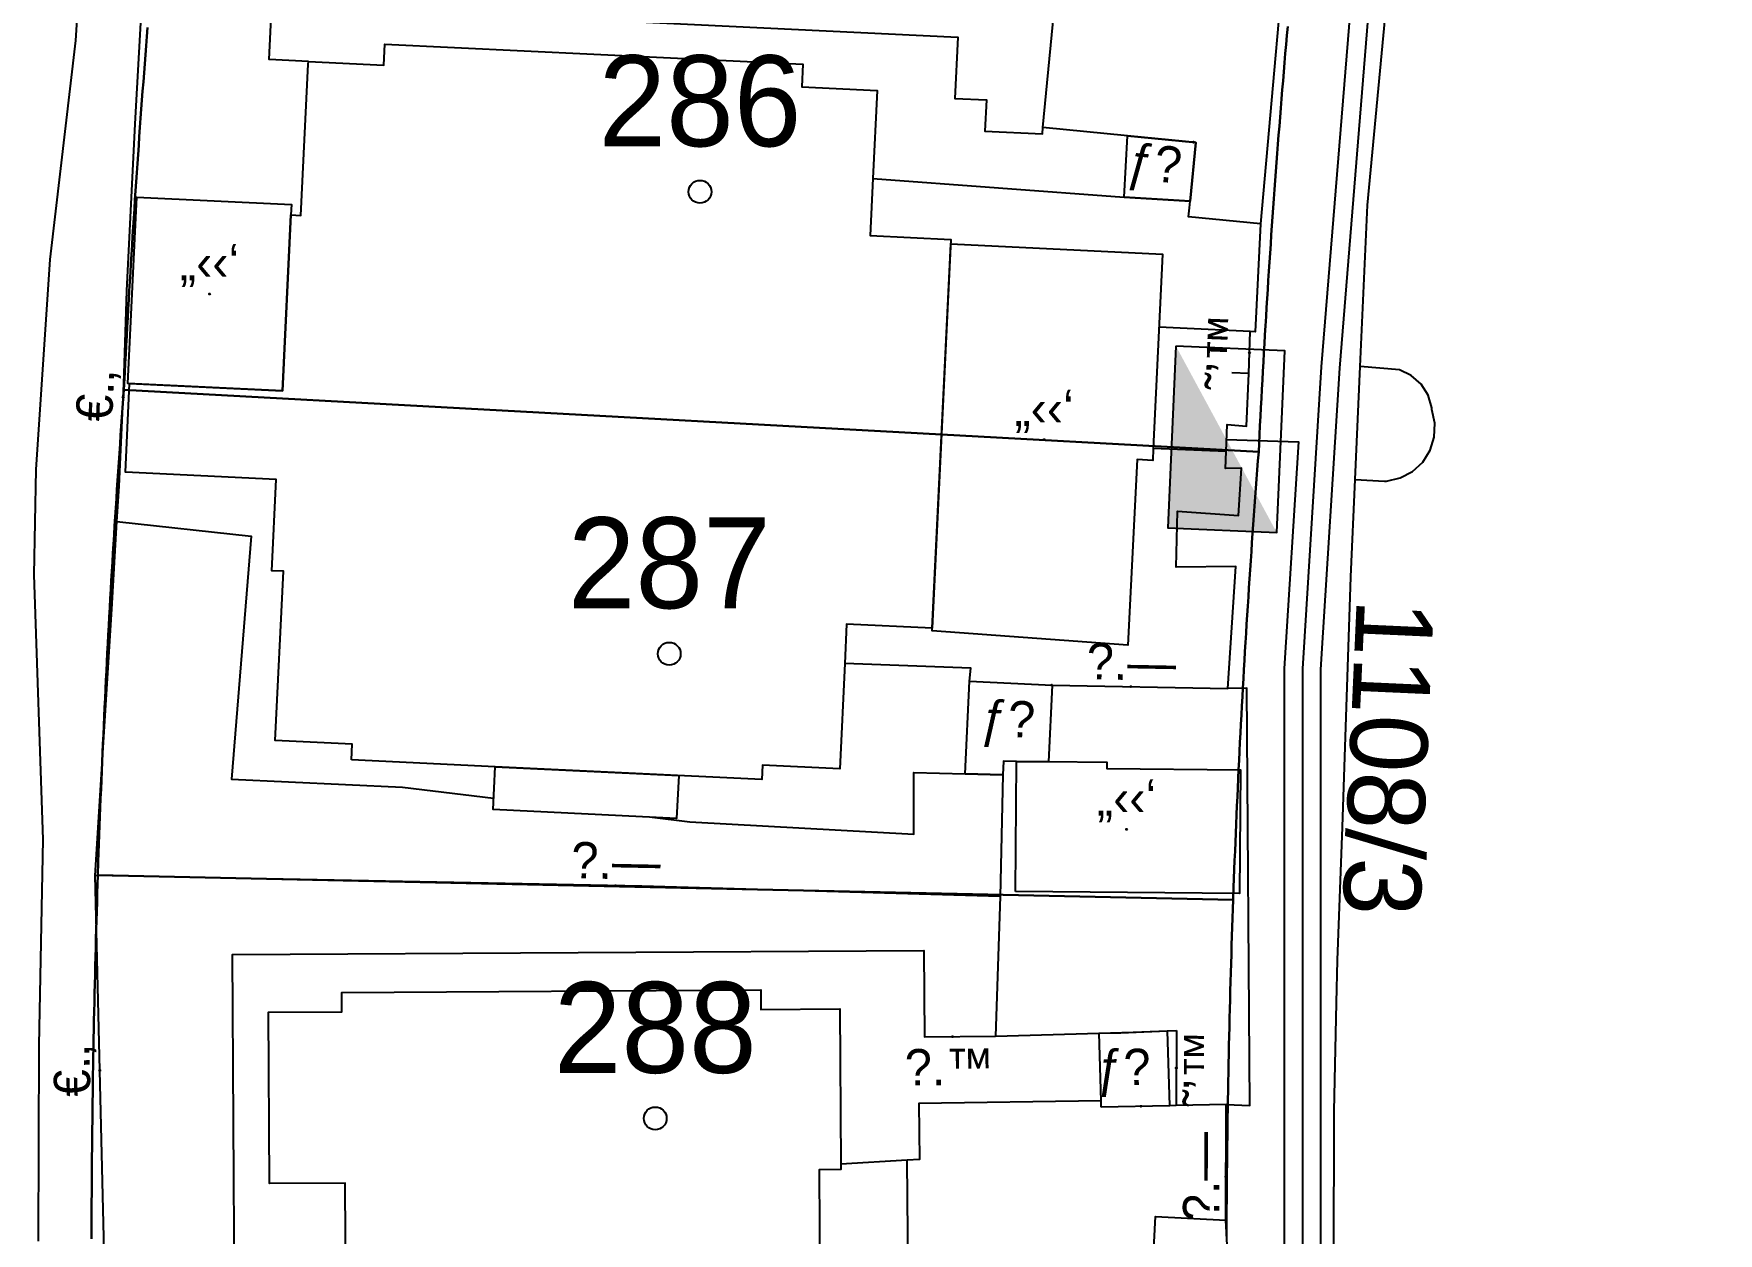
# Model space of a CAD drawing. Header units: metres. Extents: x 218299 to 220222, y 572714 to 574340.
# Drawn here: x 218740.67 to 218777.72, y 573422.41 to 573448.8 of the extents above; entities that cross this region are included whole.
import ezdxf
from ezdxf.enums import TextEntityAlignment as Align

# ---------------------------------------------------------------- set-up
doc = ezdxf.new("R2010")
doc.units = ezdxf.units.M
doc.header["$MEASUREMENT"] = 0
for name, color, linetype in [('1602', 44, 'Continuous'), ('1603', 44, 'Continuous'), ('6151', 102, 'CABLEUNDEXIST03'), ('6261', 7, 'Continuous'), ('A_POINTS', 2, 'Continuous'), ('M2200', 253, 'Continuous'), ('M2207', 253, 'Continuous'), ('M2401', 7, 'Continuous'), ('M2404', 7, 'Continuous'), ('M2407', 253, 'Continuous'), ('M2408', 253, 'Continuous'), ('M2412', 253, 'Continuous'), ('M2602', 253, 'Continuous'), ('M2605', 253, 'Continuous'), ('M2612', 253, 'Continuous'), ('M2809', 253, 'Continuous')]:
    doc.layers.add(name, color=color, linetype=linetype)
doc.styles.add('HEBTXT', font='HEBTXT')
doc.styles.add('MAVAT_HEBTXT', font='HEBTXT')
doc.linetypes.add('CABLEUNDEXIST03', pattern='A,3.5,[222,elecad.shx,S=0.01,R=0,X=0,Y=0],1.5', length=5)

# ---------------------------------------------------------------- blocks, each defined once
blk = doc.blocks.new('6261')
blk.add_lwpolyline([(-2, -1.2), (2, -1.2), (2, 1.2), (-2, 1.2)], close=True)
at = {"color": 0}
blk.add_solid([(2, 1.2), (-2, -1.2), (2, -1.2)], dxfattribs=at)
at = {"color": 0, "style": 'HEBTXT'}
blk.add_attdef('PIL_NAME', (2.689, 2.418), '', height=1.7, dxfattribs=at)
at = {"style": 'HEBTXT'}
blk.add_attdef('CAMUT_MONIM', (2.489, 0.218), '', height=1.7, dxfattribs=at)
at = {"color": 0, "style": 'HEBTXT', "flags": 1}
for tag, p in [('TYPE', (2.585, -1.773)), ('MAP_TYPE', (2.689, -3.782))]:
    blk.add_attdef(tag, p, '', height=1.7, dxfattribs=at)
blk = doc.blocks.new('1603')
at = {"layer": 'A_POINTS'}
blk.add_circle((0, 0), 0.25, dxfattribs=at)
at = {"color": 0, "style": 'HEBTXT'}
blk.add_attdef('PARCEL_NUM', text='', height=2, dxfattribs=at).set_placement((0, 1), align=Align.CENTER)
at = {"color": 0, "style": 'HEBTXT', "flags": 1}
blk.add_attdef('LOT_NUM', text='', height=2, dxfattribs=at).set_placement((0, -2.5), align=Align.CENTER)
blk = doc.blocks.new('M2407')
blk.add_circle((0, 0), 0.025)
at = {"style": 'MAVAT_HEBTXT'}
blk.add_attdef('NAME', text='', height=0.8, dxfattribs=at).set_placement((0, 1.592), align=Align.MIDDLE)
blk = doc.blocks.new('M2602')
blk.add_circle((0, 0), 0.025)
at = {"style": 'MAVAT_HEBTXT'}
blk.add_attdef('NAME', text='', height=0.8, dxfattribs=at).set_placement((0, 1.592), align=Align.MIDDLE)
blk = doc.blocks.new('M2605')
blk.add_circle((0, 0), 0.025)
at = {"style": 'MAVAT_HEBTXT'}
blk.add_attdef('NAME', text='', height=0.8, dxfattribs=at).set_placement((0, 1.592), align=Align.MIDDLE)
blk = doc.blocks.new('M2612')
blk.add_circle((0, 0), 0.025)
at = {"style": 'MAVAT_HEBTXT'}
blk.add_attdef('NAME', text='', height=0.8, dxfattribs=at).set_placement((0, 1.592), align=Align.MIDDLE)
blk = doc.blocks.new('M2207')
blk.add_circle((0, 0), 0.025)
at = {"style": 'MAVAT_HEBTXT'}
blk.add_attdef('NAME', text='', height=0.8, dxfattribs=at).set_placement((0, 1.592), align=Align.MIDDLE)
blk = doc.blocks.new('M2412')
blk.add_circle((0, 0), 0.025)
at = {"style": 'MAVAT_HEBTXT'}
blk.add_attdef('NAME', text='', height=0.8, dxfattribs=at).set_placement((0, 1.592), align=Align.MIDDLE)
blk = doc.blocks.new('111')
at = {"layer": 'M2200'}
blk.add_polyline3d([(218747.66, 573432.828, 576.315), (218747.676, 573433.17, 576.255), (218745.982, 573433.252, 573.675), (218746.161, 573436.974, 573.705), (218745.907, 573436.986, 573.315), (218746.004, 573438.992, 573.315), (218742.686, 573439.152, 573.225), (218742.78, 573441.103, 573.495), (218746.14, 573440.941, 573.585), (218746.14, 573440.941, 573.585), (218746.326, 573444.812, 573.405), (218746.326, 573444.812, 573.405), (218746.547, 573444.801, 573.855), (218746.707, 573448.128, 573.855), (218746.71, 573448.187, 573.855), (218746.71, 573448.187, 573.855), (218748.367, 573448.107, 576.36), (218748.39, 573448.566, 576.36), (218757.588, 573448.124, 576.27), (218757.564, 573447.625, 576.27), (218759.219, 573447.545, 574.11), (218759.126, 573445.613, 574.201), (218759.066, 573444.355, 574.26), (218760.843, 573444.27, 573.27), (218760.432, 573435.72, 573.27), (218760.432, 573435.72, 573.27), (218758.548, 573435.811, 574.53), (218758.506, 573434.943, 574.399), (218758.395, 573432.628, 574.05), (218756.698, 573432.71, 576.36), (218756.683, 573432.394, 576.36), (218750.817, 573432.676, 576.331)], close=True, dxfattribs=at)
blk.add_polyline3d([(218747.541, 573419.893, 575.28), (218747.52, 573423.517, 575.28), (218745.853, 573423.507, 572.73), (218745.831, 573427.274, 572.73), (218747.447, 573427.283, 575.355), (218747.444, 573427.711, 575.355), (218756.66, 573427.766, 575.385), (218756.663, 573427.338, 575.385), (218758.397, 573427.348, 572.745), (218758.417, 573423.937, 573.701), (218758.418, 573423.815, 573.735), (218757.944, 573423.812, 573.735), (218757.967, 573419.937, 573.795)], dxfattribs=at)
at = {"layer": 'M2207'}
for points in [[(218766.228, 573446.406, 572.565), (218766.228, 573446.406, 572.565), (218766.228, 573446.406, 572.565), (218764.727, 573446.551, 572.565), (218762.865, 573446.73, 572.565), (218762.865, 573446.73, 572.565), (218763.135, 573449.526, 572.511), (218763.462, 573452.923, 572.445), (218763.462, 573452.923, 572.445), (218763.571, 573452.912, 572.446), (218765.118, 573452.763, 572.455), (218766.907, 573452.591, 572.466), (218768.344, 573452.452, 572.475), (218768.344, 573452.452, 572.475), (218768.344, 573452.452, 572.475), (218767.649, 573444.618, 572.235), (218767.649, 573444.618, 572.235), (218766.07, 573444.77, 572.235), (218766.089, 573444.965, 572.274), (218766.103, 573445.113, 572.304), (218766.103, 573445.113, 572.311)], [(218746.326, 573444.812, 573.33), (218746.14, 573440.941, 573.33), (218742.738, 573441.105, 572.82), (218742.935, 573445.205, 572.85), (218746.337, 573445.041, 573.3)], [(218760.432, 573435.72, 573.243), (218760.838, 573444.172, 573.243), (218765.498, 573443.948, 573.093), (218765.293, 573439.673, 573.15), (218765.28, 573439.412, 573.153), (218764.934, 573439.429, 573.153), (218764.729, 573435.351, 573.153), (218760.429, 573435.667, 573.243)], [(218750.817, 573432.676, 573.393), (218754.855, 573432.481, 573.393), (218754.81, 573431.54, 573.213), (218750.772, 573431.734, 573.213), (218750.817, 573432.676, 573.393)], [(218762.259, 573429.929, 572.175), (218762.284, 573432.793, 572.175), (218762.284, 573432.793, 572.175), (218762.972, 573432.787, 572.066), (218764.271, 573432.775, 571.86), (218764.27, 573432.635, 571.86), (218767.21, 573432.61, 571.38), (218767.187, 573429.886, 571.5)]]:
    blk.add_polyline3d(points, close=True, dxfattribs=at)
at = {"layer": 'M2401'}
blk.add_polyline3d([(218769.261, 573421.777, 568.677), (218769.271, 573425.099, 568.834), (218769.321, 573427.481, 568.908), (218769.341, 573428.423, 568.937), (218769.451, 573431.345, 568.983), (218769.637, 573436.852, 569.463), (218769.732, 573438.989, 569.557), (218770.374, 573438.955, 569.637), (218770.422, 573438.958, 569.638), (218770.721, 573439.026, 569.645), (218770.992, 573439.168, 569.652), (218771.217, 573439.375, 569.658), (218771.381, 573439.634, 569.663), (218771.473, 573439.926, 569.666), (218771.487, 573440.232, 569.667), (218771.421, 573440.531, 569.667), (218771.416, 573440.571, 569.667), (218771.335, 573440.846, 569.667), (218771.182, 573441.088, 569.667), (218770.967, 573441.279, 569.667), (218770.709, 573441.403, 569.667), (218769.842, 573441.474, 569.667), (218770, 573445.022, 569.823), (218770.888, 573454.441, 570.123)], dxfattribs=at)
at = {"layer": 'M2404'}
blk.add_polyline3d([(218769.261, 573421.777, 568.677), (218769.271, 573425.099, 568.834), (218769.321, 573427.481, 568.908), (218769.341, 573428.423, 568.937), (218769.451, 573431.345, 568.983), (218769.637, 573436.852, 569.463), (218769.732, 573438.989, 569.557), (218770.374, 573438.955, 569.637), (218770.422, 573438.958, 569.638), (218770.721, 573439.026, 569.645), (218770.992, 573439.168, 569.652), (218771.217, 573439.375, 569.658), (218771.381, 573439.634, 569.663), (218771.473, 573439.926, 569.666), (218771.487, 573440.232, 569.667), (218771.421, 573440.531, 569.667), (218771.416, 573440.571, 569.667), (218771.335, 573440.846, 569.667), (218771.182, 573441.088, 569.667), (218770.967, 573441.279, 569.667), (218770.709, 573441.403, 569.667), (218769.842, 573441.474, 569.667), (218770, 573445.022, 569.823), (218770.888, 573454.441, 570.123)], dxfattribs=at)
at = {"layer": 'M2407'}
for points in [[(218746.71, 573448.187, 570.573), (218745.847, 573448.228, 570.573), (218745.906, 573449.448, 570.573), (218760.992, 573448.723, 570.543), (218760.927, 573447.375, 570.543), (218761.622, 573447.341, 570.543), (218761.589, 573446.653, 570.543), (218762.859, 573446.592, 570.513), (218762.865, 573446.73, 570.513)], [(218742.501, 573438.072, 570.633), (218745.455, 573437.749, 570.633), (218745.018, 573432.403, 570.603), (218748.783, 573432.227, 570.573), (218750.784, 573431.986, 570.573)], [(218761.252, 573434.557, 570.408), (218761.283, 573434.845, 570.408), (218758.506, 573434.943, 570.468)], [(218754.272, 573431.566, 570.573), (218755.098, 573431.466, 570.573), (218760.026, 573431.189, 570.513), (218760.027, 573432.546, 570.513), (218761.154, 573432.518, 570.478), (218761.983, 573432.497, 570.453), (218761.983, 573432.497, 570.453)], [(218742.492, 573419.863, 569.403), (218742.484, 573421.173, 569.403), (218745.088, 573421.189, 569.373), (218745.044, 573428.543, 569.373), (218760.246, 573428.634, 569.493), (218760.257, 573426.734, 569.493), (218761.819, 573426.747, 569.463)]]:
    blk.add_polyline3d(points, dxfattribs=at)
at = {"layer": 'M2408'}
for points in [[(218769.732, 573438.989, 569.557), (218769.842, 573441.474, 569.667)], [(218766.898, 573425.246, 568.71), (218767.414, 573425.225, 568.74), (218767.346, 573434.401, 569.19), (218766.932, 573434.398, 569.19)], [(218767.386, 573413.44, 567.963), (218766.887, 573422.705, 568.623)]]:
    blk.add_polyline3d(points, dxfattribs=at)
at = {"layer": 'M2412'}
for points in [[(218764.655, 573445.2, 570.483), (218764.727, 573446.551, 570.483), (218766.228, 573446.406, 569.853), (218766.103, 573445.113, 569.853)], [(218761.154, 573432.518, 570.438), (218761.252, 573434.557, 570.408), (218761.252, 573434.557, 570.408), (218763.069, 573434.47, 569.088), (218762.988, 573432.786, 569.088), (218762.284, 573432.793, 569.55), (218761.996, 573432.8, 569.718), (218761.983, 573432.497, 569.718)], [(218764.148, 573425.191, 569.343), (218764.144, 573425.329, 569.343), (218764.099, 573426.812, 569.343), (218764.849, 573426.835, 569.103), (218765.597, 573426.866, 568.863), (218765.646, 573425.221, 568.863), (218764.148, 573425.191, 569.343)]]:
    blk.add_polyline3d(points, close=True, dxfattribs=at)
at = {"layer": 'M2602'}
for points in [[(218742.022, 573430.285, 572.673), (218742.385, 573436.139, 572.793), (218742.501, 573438.072, 572.793), (218742.547, 573438.842, 572.793), (218742.65, 573441.098, 574.173), (218742.718, 573443.142, 573.183), (218742.901, 573446.814, 573.063), (218743.157, 573451.396, 573.063)], [(218759.126, 573445.613, 570.783), (218764.655, 573445.2, 570.783), (218764.655, 573445.2, 570.783)], [(218766.895, 573439.607, 570.933), (218766.914, 573440.201, 570.933), (218767.345, 573440.164, 570.933), (218767.39, 573441.32, 570.933), (218767.019, 573441.338, 570.933)], [(218742.228, 573421.713, 570.967), (218742.022, 573430.285, 571.117), (218742.022, 573430.285, 571.117)], [(218764.582, 573426.826, 569.793), (218765.597, 573426.866, 569.793), (218765.804, 573426.874, 569.793), (218765.804, 573426.874, 569.793)], [(218764.148, 573425.191, 569.583), (218764.144, 573425.329, 569.583), (218760.139, 573425.272, 569.583), (218760.147, 573424.038, 569.583), (218759.876, 573424.022, 569.583)], [(218759.914, 573419.949, 572.163), (218759.876, 573424.022, 572.208), (218758.417, 573423.937, 572.208)]]:
    blk.add_polyline3d(points, dxfattribs=at)
at = {"layer": 'M2605'}
for points in [[(218764.655, 573445.2, 570.483), (218766.103, 573445.113, 570.483)], [(218767.649, 573444.618, 570.543), (218767.534, 573442.24, 570.543), (218767.424, 573442.245, 570.543), (218765.421, 573442.342, 570.543)], [(218761.252, 573434.557, 570.633), (218763.069, 573434.47, 570.607), (218766.932, 573434.398, 570.543), (218766.932, 573434.398, 570.543), (218767.106, 573437.081, 570.543), (218765.792, 573437.064, 570.543), (218765.827, 573438.296, 570.543), (218767.169, 573438.197, 570.543), (218767.233, 573439.241, 570.543), (218766.883, 573439.232, 570.543), (218766.895, 573439.607, 570.543), (218766.895, 573439.607, 570.543), (218765.293, 573439.673, 570.543)], [(218761.996, 573432.8, 570.513), (218761.983, 573432.497, 570.513), (218761.924, 573429.818, 570.513), (218761.924, 573429.818, 570.513), (218754.047, 573430.05, 570.573), (218742.022, 573430.285, 570.453), (218742.022, 573430.285, 570.453)], [(218761.924, 573429.818, 569.403), (218761.819, 573426.747, 569.403), (218764.099, 573426.812, 569.329), (218764.582, 573426.826, 569.313), (218764.582, 573426.826, 569.313)], [(218760.425, 573414.68, 569.613), (218762.818, 573414.727, 569.613), (218762.908, 573414.729, 569.613), (218764.095, 573414.752, 569.613), (218766.93, 573414.808, 569.613), (218766.794, 573417.578, 569.613), (218765.07, 573417.559, 569.613), (218765.19, 573419.847, 569.613), (218765.195, 573419.944, 569.613), (218765.196, 573419.957, 569.613), (218765.344, 573422.782, 569.613), (218766.887, 573422.705, 569.613), (218766.887, 573422.705, 569.613), (218766.898, 573425.246, 569.613), (218766.898, 573425.246, 569.613), (218766.898, 573425.246, 569.613), (218765.792, 573425.224, 569.605), (218765.646, 573425.221, 569.604), (218764.148, 573425.191, 569.594)]]:
    blk.add_polyline3d(points, dxfattribs=at)
at = {"layer": 'M2612'}
for points in [[(218767.39, 573441.32, 570.933), (218767.424, 573442.245, 570.933)], [(218765.804, 573426.874, 570.123), (218765.792, 573425.224, 570.123)]]:
    blk.add_polyline3d(points, dxfattribs=at)
at = {"layer": 'M2809'}
blk.add_polyline3d([(218747.273, 573484.334, 573.16), (218746.923, 573481.592, 573.043), (218746.421, 573479.637, 572.898), (218746.107, 573478.677, 572.863), (218745.067, 573475.717, 572.863), (218743.899, 573472.794, 572.743), (218743.48, 573471.127, 572.671), (218743.388, 573469.968, 572.618), (218743.411, 573467.638, 572.503), (218743.542, 573464.288, 572.203), (218743.536, 573460.763, 572.083), (218743.234, 573459.077, 571.991), (218742.603, 573456.861, 571.856), (218742.352, 573455.74, 571.783), (218741.798, 573452.015, 571.483), (218741.588, 573448.649, 571.063), (218741.026, 573443.833, 570.883), (218740.719, 573439.211, 570.639), (218740.669, 573436.897, 570.523), (218740.87, 573431.072, 570.343), (218740.783, 573426.554, 569.983), (218740.767, 573422.238, 569.636)], dxfattribs=at)
at = {"layer": 'M2207'}
ref = blk.add_blockref('M2207', (218744.538, 573443.073), dxfattribs=dict(at, xscale=0.5, yscale=0.5, zscale=0.5))
ref.add_attrib('NAME', '„‹‹‘', dxfattribs={"layer": '0', "height": 0.8, "style": 'MAVAT_HEBTXT'}).set_placement((218744.538, 573443.698), align=Align.MIDDLE)
ref = blk.add_blockref('M2207', (218762.892, 573439.867), dxfattribs=dict(at, xscale=0.5, yscale=0.5, zscale=0.5))
ref.add_attrib('NAME', '„‹‹‘', dxfattribs={"layer": '0', "height": 0.8, "style": 'MAVAT_HEBTXT'}).set_placement((218762.892, 573440.492), align=Align.MIDDLE)
ref = blk.add_blockref('M2207', (218764.705, 573431.299), dxfattribs=dict(at, xscale=0.5, yscale=0.5, zscale=0.5))
ref.add_attrib('NAME', '„‹‹‘', dxfattribs={"layer": '0', "height": 0.8, "style": 'MAVAT_HEBTXT'}).set_placement((218764.705, 573431.924), align=Align.MIDDLE)
at = {"layer": 'M2407'}
ref = blk.add_blockref('M2407', (218760.875, 573426.739), dxfattribs=dict(at, xscale=0.5, yscale=0.5, zscale=0.5))
ref.add_attrib('NAME', '\x8e.™', dxfattribs={"layer": '0', "height": 0.8, "rotation": 0.4694, "style": 'MAVAT_HEBTXT'}).set_placement((218760.808, 573426.078), align=Align.MIDDLE)
at = {"layer": 'M2412'}
ref = blk.add_blockref('M2412', (218766.18, 573446.411), dxfattribs=dict(at, xscale=0.5, yscale=0.5, zscale=0.5))
ref.add_attrib('NAME', 'ƒ\x8e', dxfattribs={"layer": '0', "height": 0.8, "rotation": 354.494, "style": 'MAVAT_HEBTXT'}).set_placement((218765.312, 573445.842), align=Align.MIDDLE)
ref = blk.add_blockref('M2412', (218763.058, 573434.47), dxfattribs=dict(at, xscale=0.5, yscale=0.5, zscale=0.5))
ref.add_attrib('NAME', 'ƒ\x8e', dxfattribs={"layer": '0', "height": 0.8, "rotation": 357.2467, "style": 'MAVAT_HEBTXT'}).set_placement((218762.091, 573433.623), align=Align.MIDDLE)
ref = blk.add_blockref('M2412', (218765.021, 573425.208), dxfattribs=dict(at, xscale=0.5, yscale=0.5, zscale=0.5))
ref.add_attrib('NAME', 'ƒ\x8e', dxfattribs={"layer": '0', "height": 0.8, "rotation": 1.1447, "style": 'MAVAT_HEBTXT'}).set_placement((218764.639, 573425.957), align=Align.MIDDLE)
at = {"layer": 'M2602'}
ref = blk.add_blockref('M2602', (218742.636, 573440.808), dxfattribs=dict(at, xscale=0.5, yscale=0.5, zscale=0.5))
ref.add_attrib('NAME', '€.‚', dxfattribs={"layer": '0', "height": 0.8, "rotation": 87.3983, "style": 'MAVAT_HEBTXT'}).set_placement((218742.087, 573440.833), align=Align.MIDDLE)
ref = blk.add_blockref('M2602', (218742.125, 573425.999), dxfattribs=dict(at, xscale=0.5, yscale=0.5, zscale=0.5))
ref.add_attrib('NAME', '€.‚', dxfattribs={"layer": '0', "height": 0.8, "rotation": 91.3746, "style": 'MAVAT_HEBTXT'}).set_placement((218741.575, 573425.986), align=Align.MIDDLE)
at = {"layer": 'M2605'}
ref = blk.add_blockref('M2605', (218764.8, 573434.438), dxfattribs=dict(at, xscale=0.5, yscale=0.5, zscale=0.5))
ref.add_attrib('NAME', '\x9a.—', dxfattribs={"layer": '0', "height": 0.8, "rotation": 358.9348, "style": 'MAVAT_HEBTXT'}).set_placement((218764.81, 573434.988), align=Align.MIDDLE)
ref = blk.add_blockref('M2605', (218753.465, 573430.061), dxfattribs=dict(at, xscale=0.5, yscale=0.5, zscale=0.5))
ref.add_attrib('NAME', '\x9a.—', dxfattribs={"layer": '0', "height": 0.8, "rotation": 358.8775, "style": 'MAVAT_HEBTXT'}).set_placement((218753.476, 573430.611), align=Align.MIDDLE)
ref = blk.add_blockref('M2605', (218766.891, 573423.66), dxfattribs=dict(at, xscale=0.5, yscale=0.5, zscale=0.5))
ref.add_attrib('NAME', '\x9a.—', dxfattribs={"layer": '0', "height": 0.8, "rotation": 89.7416, "style": 'MAVAT_HEBTXT'}).set_placement((218766.341, 573423.663), align=Align.MIDDLE)
at = {"layer": 'M2612'}
ref = blk.add_blockref('M2612', (218767.407, 573441.783), dxfattribs=dict(at, xscale=0.5, yscale=0.5, zscale=0.5))
ref.add_attrib('NAME', '˜’™', dxfattribs={"layer": '0', "height": 0.8, "rotation": 87.9094, "style": 'MAVAT_HEBTXT'}).set_placement((218766.857, 573441.803), align=Align.MIDDLE)
ref = blk.add_blockref('M2612', (218765.798, 573426.049), dxfattribs=dict(at, xscale=0.5, yscale=0.5, zscale=0.5))
ref.add_attrib('NAME', '˜’™', dxfattribs={"layer": '0', "height": 0.8, "rotation": 89.5817, "style": 'MAVAT_HEBTXT'}).set_placement((218766.348, 573426.045), align=Align.MIDDLE)

msp = doc.modelspace()

# ---------------------------------------------------------------- linework, layer by layer
at = {"layer": '1602'}
for points in [[(218743.1747, 573448.9307), (218743.1586, 573448.7314), (218743.1428, 573448.532), (218743.127, 573448.3326), (218743.1115, 573448.1332), (218743.0961, 573447.9338), (218743.0808, 573447.7344), (218743.0657, 573447.535), (218743.0507, 573447.3355), (218743.0359, 573447.1361), (218743.0213, 573446.9366), (218743.0068, 573446.7371), (218742.9924, 573446.5377), (218742.9782, 573446.3382), (218742.9642, 573446.1387), (218742.9503, 573445.9391), (218742.9366, 573445.7396), (218742.923, 573445.5401), (218742.9096, 573445.3405), (218742.8963, 573445.141), (218742.8832, 573444.9414), (218742.8702, 573444.7418), (218742.8574, 573444.5422), (218742.8448, 573444.3426), (218742.8323, 573444.143), (218742.8199, 573443.9434), (218742.8077, 573443.7438), (218742.7957, 573443.5441), (218742.7838, 573443.3445), (218742.7721, 573443.1448), (218742.7605, 573442.9452), (218742.7491, 573442.7455), (218742.7378, 573442.5458), (218742.7267, 573442.3461), (218742.7157, 573442.1464), (218742.7049, 573441.9467), (218742.6943, 573441.747), (218742.6837, 573441.5473), (218742.6734, 573441.3475), (218742.654, 573440.965), (218742.6393, 573440.7655), (218742.6247, 573440.5661), (218742.6102, 573440.3666), (218742.5959, 573440.1671), (218742.5818, 573439.9676), (218742.5678, 573439.7681), (218742.554, 573439.5686), (218742.5403, 573439.369), (218742.5268, 573439.1695), (218742.5134, 573438.97), (218742.5002, 573438.7704), (218742.4871, 573438.5708), (218742.4742, 573438.3712), (218742.4615, 573438.1716), (218742.4489, 573437.972), (218742.4364, 573437.7724), (218742.4241, 573437.5728), (218742.412, 573437.3732), (218742.4, 573437.1735), (218742.3882, 573436.9739), (218742.3765, 573436.7742), (218742.365, 573436.5746), (218742.3536, 573436.3749), (218742.3424, 573436.1752), (218742.3313, 573435.9755), (218742.3204, 573435.7758), (218742.3097, 573435.5761), (218742.299, 573435.3764), (218742.2886, 573435.1766), (218742.2783, 573434.9769), (218742.2682, 573434.7772), (218742.2582, 573434.5774), (218742.2483, 573434.3777), (218742.2387, 573434.1779), (218742.2291, 573433.9781), (218742.2197, 573433.7783), (218742.2105, 573433.5786), (218742.2015, 573433.3788), (218742.1925, 573433.179), (218742.1838, 573432.9791), (218742.1752, 573432.7793), (218742.1667, 573432.5795), (218742.1584, 573432.3797), (218742.1503, 573432.1798), (218742.1423, 573431.98), (218742.1345, 573431.7802), (218742.1268, 573431.5803), (218742.1192, 573431.3805), (218742.1119, 573431.1806), (218742.1046, 573430.9807), (218742.0976, 573430.7808), (218742.0907, 573430.581), (218742.081, 573430.294), (218742.0745, 573430.0941), (218742.0681, 573429.8942), (218742.0619, 573429.6943), (218742.0559, 573429.4944), (218742.05, 573429.2945), (218742.0443, 573429.0946), (218742.0387, 573428.8946), (218742.0332, 573428.6947), (218742.028, 573428.4948), (218742.0228, 573428.2949), (218742.0179, 573428.0949), (218742.0131, 573427.895), (218742.0084, 573427.695), (218742.0039, 573427.4951), (218741.9995, 573427.2951), (218741.9953, 573427.0952), (218741.9913, 573426.8952), (218741.9874, 573426.6952), (218741.9837, 573426.4953), (218741.9801, 573426.2953), (218741.9766, 573426.0953), (218741.9734, 573425.8954), (218741.9702, 573425.6954), (218741.9673, 573425.4954), (218741.9645, 573425.2954), (218741.9618, 573425.0955), (218741.9593, 573424.8955), (218741.9569, 573424.6955), (218741.9547, 573424.4955), (218741.9527, 573424.2955), (218741.9508, 573424.0955), (218741.949, 573423.8955), (218741.9475, 573423.6955), (218741.946, 573423.4955), (218741.9447, 573423.2955), (218741.9436, 573423.0955), (218741.9427, 573422.8955), (218741.9418, 573422.6955), (218741.9412, 573422.4955), (218741.9407, 573422.2955)], [(218768.2475, 573448.9556), (218768.23, 573448.7563), (218768.2127, 573448.5571), (218768.1955, 573448.3578), (218768.1786, 573448.1586), (218768.1618, 573447.9593), (218768.1451, 573447.76), (218768.1286, 573447.5606), (218768.1123, 573447.3613), (218768.0962, 573447.162), (218768.0802, 573446.9626), (218768.0644, 573446.7632), (218768.0488, 573446.5638), (218768.0334, 573446.3644), (218768.0181, 573446.165), (218768.003, 573445.9656), (218767.988, 573445.7661), (218767.9732, 573445.5667), (218767.9586, 573445.3672), (218767.9442, 573445.1677), (218767.9299, 573444.9683), (218767.9158, 573444.7688), (218767.9019, 573444.5692), (218767.8881, 573444.3697), (218767.8746, 573444.1702), (218767.8611, 573443.9706), (218767.8479, 573443.7711), (218767.8348, 573443.5715), (218767.8219, 573443.3719), (218767.8092, 573443.1723), (218767.7966, 573442.9727), (218767.7842, 573442.7731), (218767.772, 573442.5735), (218767.7599, 573442.3738), (218767.748, 573442.1742), (218767.7363, 573441.9745), (218767.7248, 573441.7749), (218767.7134, 573441.5752), (218767.7022, 573441.3755), (218767.6911, 573441.1758), (218767.6803, 573440.9761), (218767.6696, 573440.7764), (218767.659, 573440.5767), (218767.6487, 573440.3769), (218767.6385, 573440.1772), (218767.6285, 573439.9774), (218767.61, 573439.6), (218742.654, 573440.965), (218742.6734, 573441.3475), (218742.6837, 573441.5473), (218742.6943, 573441.747), (218742.7049, 573441.9467), (218742.7157, 573442.1464), (218742.7267, 573442.3461), (218742.7378, 573442.5458), (218742.7491, 573442.7455), (218742.7605, 573442.9452), (218742.7721, 573443.1448), (218742.7838, 573443.3445), (218742.7957, 573443.5441), (218742.8077, 573443.7438), (218742.8199, 573443.9434), (218742.8323, 573444.143), (218742.8448, 573444.3426), (218742.8574, 573444.5422), (218742.8702, 573444.7418), (218742.8832, 573444.9414), (218742.8963, 573445.141), (218742.9096, 573445.3405), (218742.923, 573445.5401), (218742.9366, 573445.7396), (218742.9503, 573445.9391), (218742.9642, 573446.1387), (218742.9782, 573446.3382), (218742.9924, 573446.5377), (218743.0068, 573446.7371), (218743.0213, 573446.9366), (218743.0359, 573447.1361), (218743.0507, 573447.3355), (218743.0657, 573447.535), (218743.0808, 573447.7344), (218743.0961, 573447.9338), (218743.1115, 573448.1332), (218743.127, 573448.3326), (218743.1428, 573448.532), (218743.1586, 573448.7314), (218743.1747, 573448.9307)], [(218766.9022, 573422.3488), (218766.9031, 573422.5488), (218766.9041, 573422.7488), (218766.9054, 573422.9488), (218766.9068, 573423.1487), (218766.9084, 573423.3487), (218766.9102, 573423.5487), (218766.9121, 573423.7487), (218766.9142, 573423.9487), (218766.9164, 573424.1487), (218766.9189, 573424.3487), (218766.9215, 573424.5487), (218766.9243, 573424.7487), (218766.9272, 573424.9486), (218766.9303, 573425.1486), (218766.9336, 573425.3486), (218766.9371, 573425.5485), (218766.9407, 573425.7485), (218766.9445, 573425.9485), (218766.9485, 573426.1484), (218766.9526, 573426.3484), (218766.9569, 573426.5483), (218766.9614, 573426.7483), (218766.966, 573426.9482), (218766.9709, 573427.1482), (218766.9759, 573427.3481), (218766.981, 573427.5481), (218766.9863, 573427.748), (218766.9918, 573427.9479), (218766.9975, 573428.1478), (218767.0034, 573428.3477), (218767.0094, 573428.5477), (218767.0155, 573428.7476), (218767.0219, 573428.9475), (218767.0284, 573429.1474), (218767.0351, 573429.3472), (218767.042, 573429.5471), (218767.049, 573429.747), (218767.0588, 573430.0165), (218767.0663, 573430.2164), (218767.074, 573430.4162), (218767.0818, 573430.6161), (218767.0898, 573430.8159), (218767.098, 573431.0157), (218767.1063, 573431.2156), (218767.1148, 573431.4154), (218767.1235, 573431.6152), (218767.1323, 573431.815), (218767.1414, 573432.0148), (218767.1506, 573432.2146), (218767.1599, 573432.4144), (218767.1694, 573432.6141), (218767.1791, 573432.8139), (218767.189, 573433.0137), (218767.199, 573433.2134), (218767.2093, 573433.4131), (218767.2196, 573433.6129), (218767.2302, 573433.8126), (218767.2409, 573434.0123), (218767.2518, 573434.212), (218767.2628, 573434.4117), (218767.2741, 573434.6114), (218767.2855, 573434.8111), (218767.297, 573435.0107), (218767.3088, 573435.2104), (218767.3207, 573435.41), (218767.3328, 573435.6097), (218767.345, 573435.8093), (218767.3574, 573436.0089), (218767.37, 573436.2085), (218767.3828, 573436.4081), (218767.3957, 573436.6077), (218767.4088, 573436.8073), (218767.4221, 573437.0068), (218767.4355, 573437.2064), (218767.4491, 573437.4059), (218767.4629, 573437.6054), (218767.4768, 573437.8049), (218767.491, 573438.0044), (218767.5052, 573438.2039), (218767.5197, 573438.4034), (218767.5343, 573438.6029), (218767.5491, 573438.8023), (218767.5641, 573439.0018), (218767.5792, 573439.2012), (218767.5945, 573439.4006), (218767.61, 573439.6), (218767.6285, 573439.9774), (218767.6385, 573440.1772), (218767.6487, 573440.3769), (218767.659, 573440.5767), (218767.6696, 573440.7764), (218767.6803, 573440.9761), (218767.6911, 573441.1758), (218767.7022, 573441.3755), (218767.7134, 573441.5752), (218767.7248, 573441.7749), (218767.7363, 573441.9745), (218767.748, 573442.1742), (218767.7599, 573442.3738), (218767.772, 573442.5735), (218767.7842, 573442.7731), (218767.7966, 573442.9727), (218767.8092, 573443.1723), (218767.8219, 573443.3719), (218767.8348, 573443.5715), (218767.8479, 573443.7711), (218767.8611, 573443.9706), (218767.8746, 573444.1702), (218767.8881, 573444.3697), (218767.9019, 573444.5692), (218767.9158, 573444.7688), (218767.9299, 573444.9683), (218767.9442, 573445.1677), (218767.9586, 573445.3672), (218767.9732, 573445.5667), (218767.988, 573445.7661), (218768.003, 573445.9656), (218768.0181, 573446.165), (218768.0334, 573446.3644), (218768.0488, 573446.5638), (218768.0644, 573446.7632), (218768.0802, 573446.9626), (218768.0962, 573447.162), (218768.1123, 573447.3613), (218768.1286, 573447.5606), (218768.1451, 573447.76), (218768.1618, 573447.9593), (218768.1786, 573448.1586), (218768.1955, 573448.3578), (218768.2127, 573448.5571), (218768.23, 573448.7563), (218768.2475, 573448.9556)], [(218741.9407, 573422.2955), (218741.9412, 573422.4955), (218741.9418, 573422.6955), (218741.9427, 573422.8955), (218741.9436, 573423.0955), (218741.9447, 573423.2955), (218741.946, 573423.4955), (218741.9475, 573423.6955), (218741.949, 573423.8955), (218741.9508, 573424.0955), (218741.9527, 573424.2955), (218741.9547, 573424.4955), (218741.9569, 573424.6955), (218741.9593, 573424.8955), (218741.9618, 573425.0955), (218741.9645, 573425.2954), (218741.9673, 573425.4954), (218741.9702, 573425.6954), (218741.9734, 573425.8954), (218741.9766, 573426.0953), (218741.9801, 573426.2953), (218741.9837, 573426.4953), (218741.9874, 573426.6952), (218741.9913, 573426.8952), (218741.9953, 573427.0952), (218741.9995, 573427.2951), (218742.0039, 573427.4951), (218742.0084, 573427.695), (218742.0131, 573427.895), (218742.0179, 573428.0949), (218742.0228, 573428.2949), (218742.028, 573428.4948), (218742.0332, 573428.6947), (218742.0387, 573428.8946), (218742.0443, 573429.0946), (218742.05, 573429.2945), (218742.0559, 573429.4944), (218742.0619, 573429.6943), (218742.0681, 573429.8942), (218742.0745, 573430.0941), (218742.081, 573430.294), (218767.049, 573429.747), (218767.042, 573429.5471), (218767.0351, 573429.3472), (218767.0284, 573429.1474), (218767.0219, 573428.9475), (218767.0155, 573428.7476), (218767.0094, 573428.5477), (218767.0034, 573428.3477), (218766.9975, 573428.1478), (218766.9918, 573427.9479), (218766.9863, 573427.748), (218766.981, 573427.5481), (218766.9759, 573427.3481), (218766.9709, 573427.1482), (218766.966, 573426.9482), (218766.9614, 573426.7483), (218766.9569, 573426.5483), (218766.9526, 573426.3484), (218766.9485, 573426.1484), (218766.9445, 573425.9485), (218766.9407, 573425.7485), (218766.9371, 573425.5485), (218766.9336, 573425.3486), (218766.9303, 573425.1486), (218766.9272, 573424.9486), (218766.9243, 573424.7487), (218766.9215, 573424.5487), (218766.9189, 573424.3487), (218766.9164, 573424.1487), (218766.9142, 573423.9487), (218766.9121, 573423.7487), (218766.9102, 573423.5487), (218766.9084, 573423.3487), (218766.9068, 573423.1487), (218766.9054, 573422.9488), (218766.9041, 573422.7488), (218766.9031, 573422.5488), (218766.9022, 573422.3488)]]:
    msp.add_lwpolyline(points, dxfattribs=at)
msp.add_lwpolyline([(218767.61, 573439.6), (218767.5945, 573439.4006), (218767.5792, 573439.2012), (218767.5641, 573439.0018), (218767.5491, 573438.8023), (218767.5343, 573438.6029), (218767.5197, 573438.4034), (218767.5052, 573438.2039), (218767.491, 573438.0044), (218767.4768, 573437.8049), (218767.4629, 573437.6054), (218767.4491, 573437.4059), (218767.4355, 573437.2064), (218767.4221, 573437.0068), (218767.4088, 573436.8073), (218767.3957, 573436.6077), (218767.3828, 573436.4081), (218767.37, 573436.2085), (218767.3574, 573436.0089), (218767.345, 573435.8093), (218767.3328, 573435.6097), (218767.3207, 573435.41), (218767.3088, 573435.2104), (218767.297, 573435.0107), (218767.2855, 573434.8111), (218767.2741, 573434.6114), (218767.2628, 573434.4117), (218767.2518, 573434.212), (218767.2409, 573434.0123), (218767.2302, 573433.8126), (218767.2196, 573433.6129), (218767.2093, 573433.4131), (218767.199, 573433.2134), (218767.189, 573433.0137), (218767.1791, 573432.8139), (218767.1694, 573432.6141), (218767.1599, 573432.4144), (218767.1506, 573432.2146), (218767.1414, 573432.0148), (218767.1323, 573431.815), (218767.1235, 573431.6152), (218767.1148, 573431.4154), (218767.1063, 573431.2156), (218767.098, 573431.0157), (218767.0898, 573430.8159), (218767.0818, 573430.6161), (218767.074, 573430.4162), (218767.0663, 573430.2164), (218767.0588, 573430.0165), (218767.049, 573429.747), (218742.081, 573430.294), (218742.0907, 573430.581), (218742.0976, 573430.7808), (218742.1046, 573430.9807), (218742.1119, 573431.1806), (218742.1192, 573431.3805), (218742.1268, 573431.5803), (218742.1345, 573431.7802), (218742.1423, 573431.98), (218742.1503, 573432.1798), (218742.1584, 573432.3797), (218742.1667, 573432.5795), (218742.1752, 573432.7793), (218742.1838, 573432.9791), (218742.1925, 573433.179), (218742.2015, 573433.3788), (218742.2105, 573433.5786), (218742.2197, 573433.7783), (218742.2291, 573433.9781), (218742.2387, 573434.1779), (218742.2483, 573434.3777), (218742.2582, 573434.5774), (218742.2682, 573434.7772), (218742.2783, 573434.9769), (218742.2886, 573435.1766), (218742.299, 573435.3764), (218742.3097, 573435.5761), (218742.3204, 573435.7758), (218742.3313, 573435.9755), (218742.3424, 573436.1752), (218742.3536, 573436.3749), (218742.365, 573436.5746), (218742.3765, 573436.7742), (218742.3882, 573436.9739), (218742.4, 573437.1735), (218742.412, 573437.3732), (218742.4241, 573437.5728), (218742.4364, 573437.7724), (218742.4489, 573437.972), (218742.4615, 573438.1716), (218742.4742, 573438.3712), (218742.4871, 573438.5708), (218742.5002, 573438.7704), (218742.5134, 573438.97), (218742.5268, 573439.1695), (218742.5403, 573439.369), (218742.554, 573439.5686), (218742.5678, 573439.7681), (218742.5818, 573439.9676), (218742.5959, 573440.1671), (218742.6102, 573440.3666), (218742.6247, 573440.5661), (218742.6393, 573440.7655), (218742.654, 573440.965)], close=True, dxfattribs=at)
at = {"layer": '6151'}
for points in [[(218780.713, 573517.2103), (218782.6447, 573515.6776), (218780.4873, 573509.1394), (218775.9241, 573490.1778), (218775.5033, 573488.1334), (218771.666, 573466.7886), (218770.6289, 573456.7379), (218769.3863, 573441.4437), (218768.9715, 573434.8123), (218768.9715, 573415.3326), (218769.0752, 573411.706), (218779.5499, 573412.5349), (218780.1869, 573412.3948), (218780.1874, 573412.4772), (218781.0892, 573412.4784), (218781.0892, 573412.0542), (218780.862, 573412.0542), (218780.8619, 573412.1649)], [(218768.5623, 573459.5216), (218770.4556, 573458.9557), (218770.2306, 573456.7746), (218768.9873, 573441.4724), (218768.5715, 573434.8248), (218768.5715, 573415.3268), (218768.6874, 573411.2741), (218779.5221, 573412.1315), (218780.1869, 573412.2191), (218780.1897, 573412.1249), (218780.7913, 573412.1086), (218780.7919, 573412.1649)], [(218766.8989, 573439.875), (218768.4832, 573439.8193), (218768.1715, 573434.8373), (218768.1715, 573420.3753), (218766.3804, 573420.2917)]]:
    msp.add_lwpolyline(points, dxfattribs=at)

# ---------------------------------------------------------------- block references
msp.add_blockref('111', (0, 0))
at = {"layer": '1603'}
for p, values in [((218755.3226, 573445.3205), {'PARCEL_NUM': '286'}), ((218754.6475, 573435.1603), {'PARCEL_NUM': '287'}), ((218754.3392, 573424.9417), {'PARCEL_NUM': '288'})]:
    msp.add_blockref('1603', p, dxfattribs=at).add_auto_attribs(values)
at = {"layer": '6261'}
ref = msp.add_blockref('6261', (218766.8989, 573439.875), dxfattribs=dict(at, rotation=267.4299999999175))
ref.add_attrib('PIL_NAME', '1108/3', (218769.7674, 573436.3822), dxfattribs={"layer": '0', "color": 0, "height": 1.7, "rotation": 267.43, "style": 'HEBTXT'})

doc.saveas('drawing.dxf')
